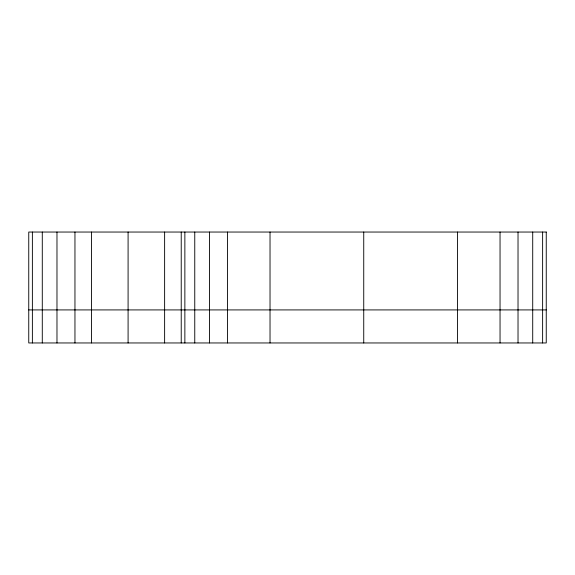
<?xml version="1.0" encoding="UTF-8"?>
<svg xmlns="http://www.w3.org/2000/svg" width="575" height="575" viewBox="0 0 575 575"><rect width="100%" height="100%" fill="white"/><g stroke="black" fill="none" stroke-linecap="round" stroke-linejoin="round"><path stroke-width="0.86" d="M28.75 309.918L546.25 309.918M542.62 232.041L542.62 342.959M532.716 232.041L532.716 342.959M518.025 232.041L518.025 342.959M500.042 232.041L500.042 342.959M457.448 232.041L457.448 342.959M363.738 232.041L363.738 342.959M270.027 232.041L270.027 342.959M227.434 232.041L227.434 342.959M209.451 232.041L209.451 342.959M194.76 232.041L194.76 342.959M184.862 232.041L184.862 342.959M181.226 232.041L181.226 342.959M164.623 232.041L164.623 342.959M128.088 232.041L128.088 342.959M91.562 232.041L91.562 342.959M74.958 232.041L74.958 342.959M56.975 232.041L56.975 342.959M42.284 232.041L42.284 342.959M32.38 232.041L32.38 342.959M546.25 232.041L28.75 232.041L28.75 342.959L546.25 342.959L546.25 232.041"/></g></svg>
